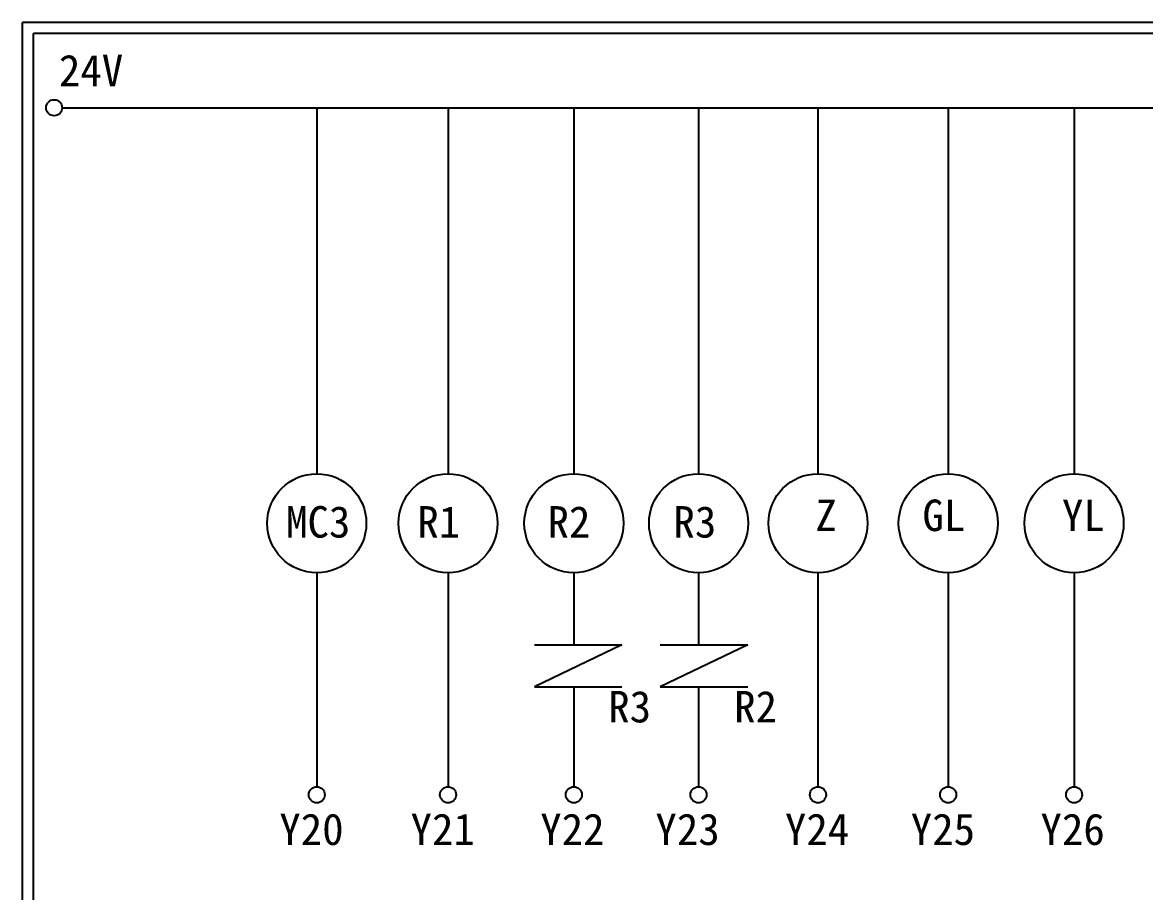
# Model space of a CAD drawing. Extents: x 926 to 1213, y 3 to 207.
# Drawn here: x 925.7 to 1054, y 107.6 to 207 of the extents above; entities that cross this region are included whole.
import ezdxf

# ---------------------------------------------------------------- set-up
doc = ezdxf.new("R2010")
doc.units = 0
doc.layers.add('圖框層', color=7, linetype='CONTINUOUS')
doc.layers.add('標尺寸層', color=3, linetype='CONTINUOUS')
doc.styles.add('STSL', font='kaiu.ttf')

msp = doc.modelspace()

# ---------------------------------------------------------------- linework, layer by layer
at = {"layer": '圖框層', "color": 7}
for p, q in [((1212.74, 206.97), (925.74, 206.97)), ((925.74, 3), (925.74, 206.97)), ((1211.49, 205.72), (926.99, 205.72)), ((926.99, 4.25), (926.99, 205.72))]:
    msp.add_line(p, q, dxfattribs=at)
at = {"layer": '標尺寸層', "color": 7}
for p, q in [((930.28, 197.22), (1207.88, 197.22)), ((959.38, 197.22), (959.38, 155.39)), ((974.38, 197.22), (974.38, 155.39)), ((988.76, 197.22), (988.76, 155.39)), ((1003.01, 197.22), (1003.01, 155.39)), ((1016.66, 197.22), (1016.66, 155.39)), ((1031.54, 197.22), (1031.54, 155.39)), ((1045.93, 197.22), (1045.93, 155.39)), ((959.38, 144.07), (959.38, 119.62)), ((974.38, 144.07), (974.38, 119.62)), ((988.76, 144.07), (988.76, 135.83)), ((1016.66, 144.07), (1016.66, 119.62)), ((1031.54, 144.07), (1031.54, 119.62)), ((1045.93, 144.07), (1045.93, 119.62)), ((988.76, 131.02), (988.76, 119.62)), ((1003.01, 131.02), (1003.01, 119.62))]:
    msp.add_line(p, q, dxfattribs=at)
at = {"layer": '標尺寸層'}
for p, q in [((1003.01, 144.07), (1003.01, 135.83)), ((984.26, 135.83), (989.26, 135.83)), ((994.26, 135.83), (984.26, 131.02)), ((989.26, 135.83), (994.26, 135.83)), ((998.64, 135.83), (1003.64, 135.83)), ((1008.64, 135.83), (998.64, 131.02)), ((1003.64, 135.83), (1008.64, 135.83)), ((984.26, 131.02), (989.26, 131.02)), ((989.26, 131.02), (994.26, 131.02)), ((998.64, 131.02), (1003.64, 131.02)), ((1003.64, 131.02), (1008.64, 131.02))]:
    msp.add_line(p, q, dxfattribs=at)
at = {"layer": '標尺寸層', "color": 7}
for centre, radius in [((929.36, 197.22), 0.92), ((959.38, 149.73), 5.66), ((974.38, 149.73), 5.66), ((988.76, 149.73), 5.66), ((1003.01, 149.73), 5.66), ((1016.66, 149.73), 5.66), ((1031.54, 149.73), 5.66), ((1045.93, 149.73), 5.66), ((959.38, 118.7), 0.92), ((974.38, 118.7), 0.92), ((988.76, 118.7), 0.92), ((1003.01, 118.7), 0.92), ((1016.66, 118.7), 0.92), ((1031.54, 118.7), 0.92), ((1045.93, 118.7), 0.92)]:
    msp.add_circle(centre, radius, dxfattribs=at)

# ---------------------------------------------------------------- texts
at = {"layer": '圖框層', "color": 4, "style": 'STSL'}
for s, p in [('24V', (929.91, 199.68)), ('MC3', (955.87, 148.09)), ('R1', (970.87, 148.09)), ('R2', (985.75, 148.09)), ('R3', (1000.14, 148.09)), ('Z', (1016.36, 148.84)), ('GL', (1028.6, 148.84)), ('YL', (1044.54, 148.84)), ('R3', (992.69, 126.97)), ('R2', (1007.08, 126.97)), ('Y20', (955.1, 112.96)), ('Y21', (970.1, 112.96)), ('Y22', (984.92, 112.96)), ('Y23', (998.08, 112.96)), ('Y24', (1012.88, 112.96)), ('Y25', (1027.26, 112.96)), ('Y26', (1042.09, 112.96))]:
    msp.add_text(s, height=3.6, dxfattribs=at).set_placement(p)

doc.saveas('drawing.dxf')
